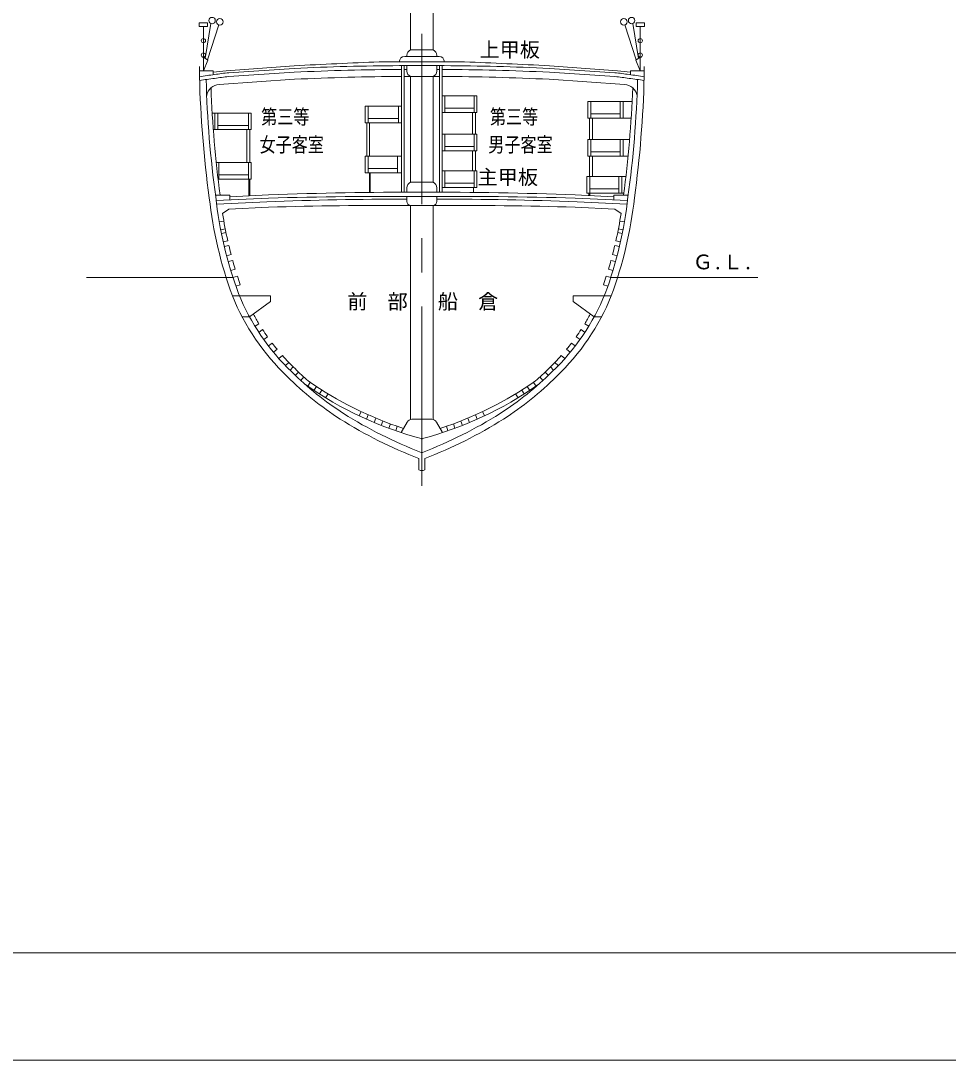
# Model space of a CAD drawing. Units: millimetres, scale not verified. Extents: x -51052 to 51048, y -29700 to 29700.
# Drawn here: x 10383 to 27675, y -29700 to -10329 of the extents above; entities that cross this region are included whole.
import ezdxf
from ezdxf.enums import TextEntityAlignment as Align

# ---------------------------------------------------------------- set-up
doc = ezdxf.new("R2010")
doc.units = ezdxf.units.MM
doc.header["$LTSCALE"] = 100
doc.linetypes.add('USER1', pattern=[50.8, 31.75, -6.35, 6.35, -6.35])
for name, color, linetype, lineweight in [('0-0_GL', 7, 'Continuous', 18), ('0-3_keijou', 7, 'Continuous', 18), ('0-4_frame', 7, 'Continuous', 18), ('0-6_center', 7, 'USER1', 18)]:
    doc.layers.add(name, color=color, linetype=linetype, lineweight=lineweight)
doc.layers.add('0-5_text', color=7, linetype='Continuous')
doc.styles.add('ＭＳ ゴシック', font='')
doc.styles.get('ＭＳ ゴシック').set_extended_font_data('MS Gothic')

msp = doc.modelspace()

# ---------------------------------------------------------------- linework, layer by layer
at = {"layer": '0-0_GL'}
for p, q in [((11606.7, -15114.1), (14339.8, -15114.1)), ((21382, -15114.1), (24122.8, -15114.1))]:
    msp.add_line(p, q, dxfattribs=at)
at = {"layer": '0-3_keijou'}
for p, q in [((17650.7, -10872.8), (17650.7, -8508.2)), ((18071.1, -10872.8), (18071.1, -8508.2)), ((13789.4, -11259.9), (13789.4, -10432.5)), ((13928.1, -10380.4), (13823.6, -11030.8)), ((14075.8, -10404.3), (13864.4, -11059.1)), ((14042.5, -10392.7), (14041.9, -10392.7)), ((21646.1, -10404.3), (21857.5, -11059.1)), ((21679.3, -10392.7), (21680, -10392.7)), ((21793.8, -10380.4), (21898.3, -11030.8)), ((21932.4, -11259.9), (21932.4, -10432.5)), ((17540.9, -10992.8), (17862.8, -10992.8)), ((17580.9, -10992.8), (17580.9, -10972.8)), ((17650.7, -10872.8), (17860.9, -10872.8)), ((18180.9, -10992.8), (17859, -10992.8)), ((18071.1, -10872.8), (17860.9, -10872.8)), ((18140.9, -10992.8), (18140.9, -10972.8)), ((13715.8, -11182.1), (13715.8, -11372.6)), ((15481, -11167.3), (14212.4, -11260.3)), ((15482.4, -11216.7), (14262.1, -11298.1)), ((17067.8, -11092.8), (17862.8, -11092.8)), ((17442.8, -11164.8), (17862.8, -11164.8)), ((17482.8, -13523.2), (17482.8, -11164.8)), ((17532.8, -13523.2), (17532.8, -11164.8)), ((17580.9, -11267.5), (17580.9, -11164.8)), ((18654, -11092.8), (17859, -11092.8)), ((18279, -11164.8), (17859, -11164.8)), ((18140.9, -11267.5), (18140.9, -11164.8)), ((18189, -13523.2), (18189, -11164.8)), ((18239, -13523.2), (18239, -11164.8)), ((20239.5, -11216.7), (21459.7, -11298.1)), ((20240.9, -11167.3), (21509.4, -11260.3)), ((22006, -11182.1), (22006, -11372.6)), ((13969.8, -11259.9), (13715.8, -11259.9)), ((13969.8, -11259.9), (13969.8, -11333.7)), ((15484.9, -11419.4), (14084.9, -11516.2)), ((15480.7, -11288.4), (14260.4, -11369.8)), ((17532.8, -11236.5), (17580.9, -11236.5)), ((17532.8, -11367.5), (17860.9, -11367.5)), ((17650.7, -13338.1), (17650.7, -11367.5)), ((18189, -11367.5), (17860.9, -11367.5)), ((18071.1, -13338.1), (18071.1, -11367.5)), ((18189, -11236.5), (18140.9, -11236.5)), ((20237, -11419.4), (21637, -11516.2)), ((20241.2, -11288.4), (21461.4, -11369.8)), ((21752, -11259.9), (21752, -11333.7)), ((21752, -11259.9), (22006, -11259.9)), ((18239, -11729.1), (18889, -11729.1)), ((18289, -11729.1), (18289, -12039.1)), ((18834, -11729.1), (18834, -12039.1)), ((18889, -11729.1), (18889, -12039.1)), ((17482.8, -11922.3), (16802.8, -11922.3)), ((16802.8, -11922.3), (16802.8, -12232.3)), ((16857.8, -11922.3), (16857.8, -12232.3)), ((17427.8, -11922.3), (17427.8, -12232.3)), ((18289, -11959.1), (18834, -11959.1)), ((21781.3, -11830.5), (20956.4, -11830.5)), ((20956.4, -11830.5), (20956.4, -12140.5)), ((21011.4, -11830.5), (21011.4, -12140.5)), ((21556.4, -11830.5), (21556.4, -12140.5)), ((21611.4, -11830.5), (21611.4, -12140.5)), ((13952, -12047.3), (14681, -12047.3)), ((14001, -12047.3), (14001, -12357.3)), ((14056, -12047.3), (14056, -12357.3)), ((14626, -12047.3), (14626, -12357.3)), ((14681, -12047.3), (14681, -12357.3)), ((17427.8, -12152.3), (16857.8, -12152.3)), ((18239, -12039.1), (18889, -12039.1)), ((18804, -12039.1), (18804, -12440.5)), ((18859, -12039.1), (18859, -12440.5)), ((21764.1, -12140.5), (20956.4, -12140.5)), ((20986.4, -12140.5), (20986.4, -12541.9)), ((21556.4, -12060.5), (21011.4, -12060.5)), ((21041.4, -12140.5), (21041.4, -12541.9)), ((13972.6, -12357.3), (14681, -12357.3)), ((14056, -12277.3), (14626, -12277.3)), ((14596, -12357.3), (14596, -12972.3)), ((14651, -12357.3), (14651, -12972.3)), ((17482.8, -12232.3), (16802.8, -12232.3)), ((16832.8, -12232.3), (16832.8, -12852.3)), ((16887.8, -12232.3), (16887.8, -12852.3)), ((18239, -12440.5), (18889, -12440.5)), ((18289, -12440.5), (18289, -12750.5)), ((18834, -12440.5), (18834, -12750.5)), ((18889, -12440.5), (18889, -12750.5)), ((21734.7, -12541.9), (20956.4, -12541.9)), ((20956.4, -12541.9), (20956.4, -12851.9)), ((21011.4, -12541.9), (21011.4, -12851.9)), ((21556.4, -12541.9), (21556.4, -12851.9)), ((21611.4, -12541.9), (21611.4, -12851.9)), ((18239, -12750.5), (18889, -12750.5)), ((18289, -12670.5), (18834, -12670.5)), ((18804, -12750.5), (18804, -13127.4)), ((18859, -12750.5), (18859, -13127.4)), ((21556.4, -12771.9), (21011.4, -12771.9)), ((14027.8, -12972.3), (14681, -12972.3)), ((14076, -12972.3), (14076, -13282.3)), ((14626, -12972.3), (14626, -13282.3)), ((14681, -12972.3), (14681, -13282.3)), ((17482.8, -12852.3), (16802.8, -12852.3)), ((16802.8, -12852.3), (16802.8, -13162.3)), ((16857.8, -12852.3), (16857.8, -13162.3)), ((17407.8, -12852.3), (17407.8, -13162.3)), ((21706.4, -12851.9), (20956.4, -12851.9)), ((20986.4, -12851.9), (20986.4, -13228.8)), ((21041.4, -12851.9), (21041.4, -13228.8)), ((17482.8, -13162.3), (16802.8, -13162.3)), ((17407.8, -13082.3), (16857.8, -13082.3)), ((16882.8, -13162.3), (16882.8, -13526.9)), ((16897.8, -13162.3), (16897.8, -13526.8)), ((18239, -13127.4), (18889, -13127.4)), ((18289, -13127.4), (18289, -13437.4)), ((18834, -13127.4), (18834, -13437.4)), ((18889, -13127.4), (18889, -13437.4)), ((14062.9, -13282.3), (14681, -13282.3)), ((14076, -13202.3), (14626, -13202.3)), ((14636, -13282.3), (14636, -13591.4)), ((14651, -13282.3), (14651, -13590.7)), ((17650.7, -13338.1), (17860.9, -13338.1)), ((18071.1, -13338.1), (17860.9, -13338.1)), ((18289, -13357.4), (18834, -13357.4)), ((21665.4, -13228.8), (20936.4, -13228.8)), ((20936.4, -13228.8), (20936.4, -13538.8)), ((20991.4, -13228.8), (20991.4, -13538.8)), ((21536.4, -13228.8), (21536.4, -13538.8)), ((21591.4, -13228.8), (21591.4, -13538.8)), ((17580.7, -13525.4), (17580.7, -13443.1)), ((18141.1, -13525.4), (18141.1, -13443.1)), ((18239, -13437.4), (18889, -13437.4)), ((18822.8, -13437.4), (18822.8, -13526.8)), ((21626.2, -13538.8), (20936.4, -13538.8)), ((20976.4, -13538.8), (20976.4, -13586.2)), ((21536.4, -13458.8), (20991.4, -13458.8)), ((20991.4, -13538.8), (20991.4, -13587)), ((15001.7, -13634.2), (14027.9, -13680.3)), ((14967.9, -13705), (14037.7, -13749.1)), ((15001.7, -13574.1), (14282.4, -13608.2)), ((17580.7, -13694.4), (17580.7, -13601)), ((18141.1, -13694.4), (18141.1, -13601)), ((20720.2, -13574.1), (21439.5, -13608.2)), ((20720.2, -13634.2), (21694, -13680.3)), ((20754, -13705), (21684.2, -13749.1)), ((14259.8, -13837.5), (14146, -13917.4)), ((15001.7, -13802.4), (14259.8, -13837.5)), ((17861.6, -13769.4), (17650.7, -13769.4)), ((17650.7, -17755.9), (17650.7, -13769.4)), ((18072.5, -13769.4), (17861.6, -13769.4)), ((18071.1, -17755.9), (18071.1, -13769.4)), ((20720.2, -13802.4), (21462.1, -13837.5)), ((21462.1, -13837.5), (21575.9, -13917.4)), ((14169.4, -14060.5), (14084.2, -14075.3)), ((21552.5, -14060.5), (21637.7, -14075.3)), ((14195.9, -14205.3), (14111.4, -14224)), ((14209.6, -14274.3), (14124.8, -14291.5)), ((21512.3, -14274.3), (21597, -14291.5)), ((21525.9, -14205.3), (21610.4, -14224)), ((14243, -14430.2), (14158.6, -14449.1)), ((14262.3, -14513.7), (14178.1, -14533.7)), ((21459.6, -14513.7), (21543.8, -14533.7)), ((21478.9, -14430.2), (21563.3, -14449.1)), ((14305, -14685.2), (14221.3, -14707.1)), ((21416.9, -14685.2), (21500.6, -14707.1)), ((14334.3, -14793.8), (14250.9, -14817)), ((21387.6, -14793.8), (21471, -14817)), ((14381.7, -14957.7), (14298.9, -14982.7)), ((14421.4, -15085), (14339, -15111.5)), ((21300.5, -15085), (21382.8, -15111.5)), ((21340.2, -14957.7), (21423, -14982.7)), ((14475.9, -15248.5), (14394.2, -15276.8)), ((21246, -15248.5), (21327.7, -15276.8)), ((14328, -15453.3), (15038.4, -15453.3)), ((15038.4, -15453.3), (15038.4, -15557.3)), ((21393.8, -15453.3), (20683.5, -15453.3)), ((20683.5, -15453.3), (20683.5, -15557.3)), ((14649.9, -15848), (15038.4, -15557.3)), ((21071.9, -15848), (20683.5, -15557.3)), ((14649.9, -15848), (14511.9, -15848)), ((21071.9, -15848), (21210, -15848)), ((14824.2, -15976.4), (14750.4, -16021.5)), ((20897.7, -15976.4), (20971.5, -16021.5)), ((14890.3, -16081.1), (14822.4, -16135.3)), ((14982.5, -16216.4), (14911.9, -16266.5)), ((20739.4, -16216.4), (20809.9, -16266.5)), ((20831.6, -16081.1), (20899.5, -16135.3)), ((15071.3, -16336.8), (15002.6, -16389.4)), ((15161.5, -16450.5), (15094.7, -16505.4)), ((20560.3, -16450.5), (20627.1, -16505.4)), ((20650.6, -16336.8), (20719.3, -16389.4)), ((15260.4, -16566.2), (15195.7, -16623.5)), ((20461.5, -16566.2), (20526.2, -16623.5)), ((15380.3, -16695.7), (15318, -16755.8)), ((15464.2, -16780.3), (15403.8, -16842.1)), ((20257.6, -16780.3), (20318.1, -16842.1)), ((20341.6, -16695.7), (20403.8, -16755.8)), ((15561.6, -16874.6), (15501.9, -16937.1)), ((15660.6, -16966.9), (15602.3, -17030.8)), ((20061.2, -16966.9), (20119.5, -17030.8)), ((20160.3, -16874.6), (20220, -16937.1)), ((15781.2, -17067.4), (15732.1, -17138.7)), ((15894.7, -17143.9), (15847.1, -17216.1)), ((15997.3, -17210.2), (15951, -17283.3)), ((19724.5, -17210.2), (19770.8, -17283.3)), ((19827.2, -17143.9), (19874.8, -17216.1)), ((19940.7, -17067.4), (19989.7, -17138.7)), ((16112.4, -17281.4), (16067.6, -17355.4)), ((19609.5, -17281.4), (19654.3, -17355.4)), ((16727.3, -17611.5), (16690.4, -17689.7)), ((18994.6, -17611.5), (19031.5, -17689.7)), ((16861.7, -17673.1), (16826.6, -17752.1)), ((17002.9, -17734), (16969.5, -17813.8)), ((17135.4, -17787.7), (17103.7, -17868.2)), ((17588.7, -17806.2), (17476.4, -18002.5)), ((17860.9, -17755.9), (17675.5, -17755.9)), ((17860.9, -17755.9), (18046.4, -17755.9)), ((18133.2, -17806.2), (18245.4, -18002.5)), ((18586.5, -17787.7), (18618.2, -17868.2)), ((18719, -17734), (18752.4, -17813.8)), ((18860.1, -17673.1), (18895.3, -17752.1)), ((17273.5, -17840.3), (17243.6, -17921.5)), ((17401.8, -17886.1), (17373.6, -17967.9)), ((18320, -17886.1), (18348.3, -17967.9)), ((18448.4, -17840.3), (18478.3, -17921.5)), ((17807.1, -18698.4), (17807.1, -18487.3)), ((17914.8, -18698.4), (17914.8, -18487.3)), ((17860.9, -18711.3), (17860.9, -18997.7)), ((17860.9, -18711.3), (17860.9, -18997.7))]:
    msp.add_line(p, q, dxfattribs=at)
for points in [[(13711.9, -10367.5), (13866.9, -10367.5), (13866.9, -10432.5), (13711.9, -10432.5)], [(22009.9, -10367.5), (21854.9, -10367.5), (21854.9, -10432.5), (22009.9, -10432.5)]]:
    msp.add_lwpolyline(points, close=True, dxfattribs=at)
for points in [[(13789.4, -11007.2), (13872.6, -11064.8), (13789.4, -11259.9)], [(21932.4, -11007.2), (21849.3, -11064.8), (21932.4, -11259.9)], [(14014, -13580.4), (14282.4, -13580.4), (14282.4, -13668.3)], [(21707.8, -13580.4), (21439.5, -13580.4), (21439.5, -13668.3)]]:
    msp.add_lwpolyline(points, dxfattribs=at)
for centre, radius in [((13949.8, -10324.5), 60), ((21772.1, -10324.5), 60), ((14094.2, -10347.2), 60), ((21627.6, -10347.2), 60), ((13789.4, -10699.5), 40), ((21932.4, -10699.5), 40), ((13789.4, -10967.2), 40), ((21932.4, -10967.2), 40)]:
    msp.add_circle(centre, radius, dxfattribs=at)
for centre, radius, start, end in [((17540.9, -11092.8), 100, 90, 180), ((17697, -10979.5), 116.2, 113.44851, 176.71888), ((18024.9, -10979.5), 116.2, 3.28112, 66.55149), ((18180.9, -11092.8), 100, 0, 90), ((27373.3, -247545.9), 236677.6, 92.49558, 92.88016), ((17579.8, -53430.7), 42266, 90.18572, 92.84641), ((18142, -53430.7), 42266, 87.15359, 89.81428), ((8348.5, -247545.9), 236677.6, 87.11984, 87.50442), ((14739.5, -17449.4), 6164, 96.9041, 99.55989), ((33861.4, -10882.4), 20151.5, 181.38941, 187.82611), ((14737.8, -17521.2), 6164, 96.9041, 99.52628), ((33861.4, -10882.4), 20029.9, 181.54679, 187.83061), ((9916, 23902.5), 35424.3, 276.57121, 276.96633), ((14568.9, -15008.1), 3651.3, 94.84678, 99.0142), ((14570.6, -14936.4), 3651.3, 94.84678, 99.0142), ((17579.6, -53502.3), 42266, 90.13113, 92.84641), ((17579.6, -53548.4), 42181, 90.13139, 92.84641), ((17697, -11260.9), 116.2, 183.28112, 246.55149), ((18024.9, -11260.9), 116.2, 293.44851, 356.71888), ((18142.3, -53502.3), 42266, 87.15359, 89.86887), ((18142.3, -53548.4), 42181, 87.15359, 89.86861), ((21151.2, -14936.4), 3651.3, 80.9858, 85.15322), ((21152.9, -15008.1), 3651.3, 80.9858, 85.15322), ((25805.9, 23902.5), 35424.3, 263.03367, 263.42879), ((1860.5, -10882.4), 20029.9, 352.16939, 358.45321), ((20982.4, -17449.4), 6164, 80.44011, 83.0959), ((20984.1, -17521.2), 6164, 80.47372, 83.0959), ((1860.5, -10882.4), 20151.5, 352.17389, 358.61059), ((14087.8, -11757), 240.8, 90.69074, 172.15819), ((33861.4, -10882.4), 19943.4, 181.99016, 187.77493), ((1860.5, -10882.4), 19943.4, 352.22507, 358.00984), ((21634.1, -11757), 240.8, 7.84181, 89.30926), ((17707.4, -13451.7), 126.9, 116.49611, 176.12375), ((18014.5, -13451.7), 126.9, 3.87625, 63.50389), ((17591.1, -79324.2), 65801.1, 89.76338, 92.2553), ((18130.8, -79324.2), 65801.1, 87.7447, 90.23662), ((21648.8, -12764.2), 7799, 186.3472, 200.16938), ((21648.8, -12764.2), 7677.4, 186.33551, 200.15396), ((17279, -66214.4), 52560.2, 89.67103, 92.52009), ((17358.6, -96505), 82904.3, 89.65155, 91.62914), ((17656.1, -13694.3), 75.3, 180.10116, 265.94897), ((18363.2, -96505), 82904.3, 88.37086, 90.34845), ((18065.8, -13694.3), 75.3, 274.05103, 359.89884), ((18442.9, -66214.4), 52560.2, 87.47991, 90.32481), ((14073.1, -12764.2), 7677.4, 339.84604, 353.66449), ((14073.1, -12764.2), 7799, 339.83062, 353.6528), ((21648.8, -12764.2), 7590.9, 188.73806, 192.67782), ((17358.6, -96673.2), 82904.3, 89.79813, 91.62914), ((18363.2, -96673.2), 82904.3, 88.37086, 90.20187), ((14073.1, -12764.2), 7590.9, 347.32218, 351.26194), ((21648.8, -12764.2), 7590.9, 193.32527, 194.65948), ((14073.1, -12764.2), 7590.9, 345.34052, 346.67473), ((21648.8, -12764.2), 7590.9, 195.50843, 196.79568), ((14073.1, -12764.2), 7590.9, 343.20432, 344.49157), ((21648.8, -12764.2), 7590.9, 197.80281, 199.1032), ((14073.1, -12764.2), 7590.9, 340.8968, 342.19719), ((18366.7, -13812.5), 4359.2, 202.11001, 226.22981), ((18366.7, -13812.5), 4237.6, 202.13777, 226.24036), ((17355.2, -13812.5), 4237.6, 313.75964, 337.86223), ((17355.2, -13812.5), 4359.2, 313.77019, 337.88999), ((18366.7, -13812.5), 4151.1, 208.53741, 211.41799), ((17355.2, -13812.5), 4151.1, 328.58201, 331.46259), ((18366.7, -13812.5), 4151.1, 213.12686, 215.38701), ((17355.2, -13812.5), 4151.1, 324.61299, 326.87314), ((18366.7, -13812.5), 4151.1, 217.45241, 219.45566), ((17355.2, -13812.5), 4151.1, 320.54434, 322.54759), ((18366.7, -13812.5), 4151.1, 221.55622, 226.24821), ((17355.2, -13812.5), 4151.1, 313.75179, 318.44378), ((19750.7, -12484.4), 6068.1, 225.48045, 228.67976), ((15971.2, -12484.4), 6068.1, 311.32024, 314.51955), ((19750.7, -12484.4), 6276.2, 225.49313, 237.04711), ((19750.7, -12484.4), 6154.6, 225.48584, 237.03936), ((19601.4, -11518.7), 6736.7, 235.07016, 252.00606), ((16120.5, -11518.7), 6736.7, 287.99394, 304.92984), ((15971.2, -12484.4), 6154.6, 302.96064, 314.51416), ((15971.2, -12484.4), 6276.2, 302.95289, 314.50687), ((19601.4, -11518.7), 6823.2, 235.02962, 255.33064), ((16120.5, -11518.7), 6823.2, 284.66936, 304.97038), ((20851.5, -10572.5), 8480.1, 237.83292, 248.96084), ((20851.5, -10572.5), 8358.5, 237.83865, 248.96084), ((17675.5, -17855.9), 100, 90, 150.22666), ((14870.4, -10572.5), 8358.5, 291.03916, 302.16135), ((14870.4, -10572.5), 8480.1, 291.03916, 302.16708), ((18046.4, -17855.9), 100, 29.77334, 90), ((17862.1, -18587.7), 123.6, 243.57356, 269.47405), ((17859.8, -18587.7), 123.6, 270.52595, 296.42644)]:
    msp.add_arc(centre, radius, start, end, dxfattribs=at)
at = {"layer": '0-4_frame'}
for points in [[(-51051.5, -29700.1), (51048.5, -29700.1), (51048.5, 29699.9), (-51051.5, 29699.9)], [(-49051.5, -27700.1), (49048.5, -27700.1), (49048.5, 27699.9), (-49051.5, 27699.9)]]:
    msp.add_lwpolyline(points, close=True, dxfattribs=at)
at = {"layer": '0-6_center'}
msp.add_line((17860.9, -18827.9), (17860.9, 19848.2), dxfattribs=at)

# ---------------------------------------------------------------- texts
at = {"layer": '0-5_text', "style": 'ＭＳ ゴシック'}
for s, p in [('上甲板', (18937.8, -11087.7)), ('主甲板', (18901.9, -13462.7)), ('Ｇ.Ｌ.', (22910.9, -15042.5)), ('前\u3000部 \u3000船\u3000倉', (16473.2, -15781))]:
    msp.add_text(s, height=274.9, dxfattribs=at).set_placement(p, align=Align.BOTTOM_LEFT)
at = {"layer": '0-5_text', "style": 'ＭＳ ゴシック', "width": 0.8}
for s, p in [('第三等', (14864.6, -12338.8)), ('第三等', (19130.4, -12338.8)), ('女子客室', (14834.6, -12856.5)), ('男子客室', (19100.4, -12856.5))]:
    msp.add_text(s, height=274.9, dxfattribs=at).set_placement(p, align=Align.BOTTOM_LEFT)

doc.saveas('drawing.dxf')
